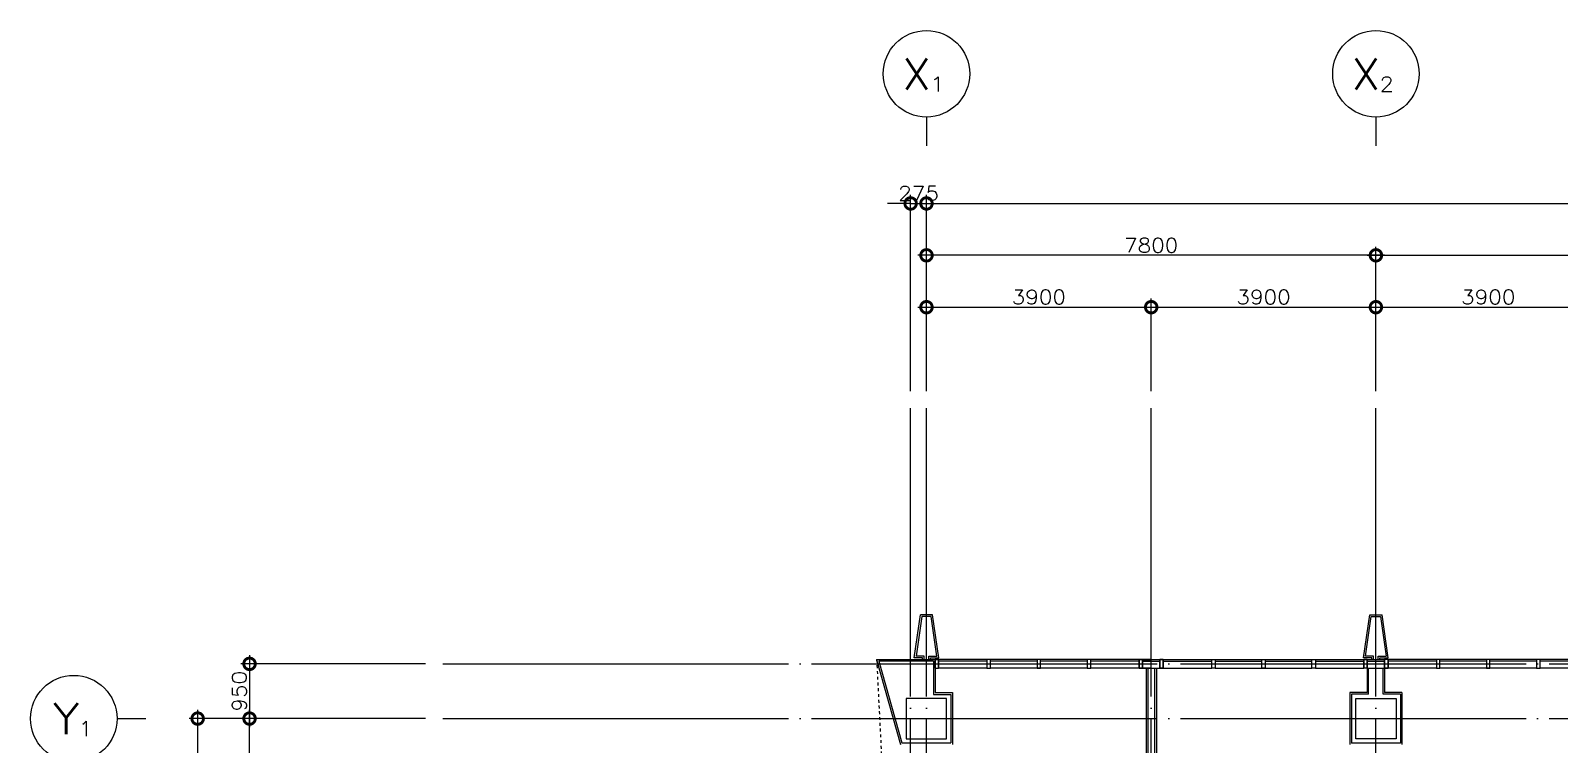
# Model space of a CAD drawing. Header units: millimetres. Extents: x -30199 to 32531, y -8917 to 28239.
# Drawn here: x -30199 to -3665, y 15852 to 28239 of the extents above; entities that cross this region are included whole.
import ezdxf
from ezdxf.enums import TextEntityAlignment as Align

# ---------------------------------------------------------------- set-up
doc = ezdxf.new("R2010")
doc.units = ezdxf.units.MM
doc.header["$LTSCALE"] = 100
for name, pattern in [('CEN', [10.375, 10, -0.125, 0.125, -0.125]), ('CENTER4', [64, 60, -2, 0, -2]), ('HIDDEN2', [1, 0.5, -0.5])]:
    doc.linetypes.add(name, pattern=pattern)
for name, color, linetype in [('Bub', 3, 'Continuous'), ('CEN1', 1, 'CEN'), ('col', 2, 'Continuous'), ('d-wall', 7, 'Continuous'), ('DIM', 7, 'Continuous'), ('fire', 1, 'Continuous'), ('o-wall', 7, 'Continuous'), ('o-win', 4, 'Continuous')]:
    doc.layers.add(name, color=color, linetype=linetype)
doc.styles.add('GHS', font='txt.shx', dxfattribs={"width": 1.1, "bigfont": 'ghs.shx'})
doc.styles.add('R', font='romans', dxfattribs={"width": 1.1, "height": 250})
doc.styles.add('SK', font='simplex.shx', dxfattribs={"bigfont": 'ghs.shx'})
doc.dimstyles.new('1본부', dxfattribs={"dimscale": 100, "dimtxt": 3, "dimasz": 4, "dimexe": 1.5, "dimexo": 3, "dimgap": 0.5, "dimtad": 1, "dimdec": 0, "dimzin": 0, "dimdsep": 46, "dimtxsty": 'SK', "dimblk": 'DDOT1', "dimblk1": 'DOTSMALL', "dimblk2": 'DOTSMALL', "dimsah": 1, "dimcen": 1.5, "dimdle": 1.5, "dimclrd": 7, "dimclre": 7, "dimclrt": 3, "dimadec": 0, "dimazin": 0, "dimtfac": 1, "dimtdec": 3, "dimtix": 1, "dimtmove": 0, "dimatfit": 0, "dimldrblk": 'DOTSMALL', "dimfxl": 1, "dimtolj": 1, "dimtzin": 0, "dimarcsym": 0})

# ---------------------------------------------------------------- blocks, each defined once
blk = doc.blocks.new('_DOTSMALL')
at = {"color": 0, "linetype": 'ByBlock', "const_width": 0.5}
blk.add_lwpolyline([(-0.0625, 0, 1), (0.0625, 0, 1)], format="xyb", close=True, dxfattribs=at)
blk = doc.blocks.new('*D5')
at = {"layer": 'DEFPOINTS', "color": 0, "transparency": 16777216}
for p in [(-2950, 23439), (-6850, 21684), (-2950, 21684)]:
    blk.add_point(p, dxfattribs=at)
at = {"layer": 'DIM', "color": 7, "lineweight": -2, "transparency": 16777216}
for p, q in [((-7000, 23439), (-2800, 23439)), ((-6850, 21984), (-6850, 23589)), ((-2950, 21984), (-2950, 23589))]:
    blk.add_line(p, q, dxfattribs=at)
at = {"layer": 'DIM', "color": 7, "lineweight": -2, "transparency": 16777216, "xscale": 400, "yscale": 400, "zscale": 400, "rotation": 180}
blk.add_blockref('_DOTSMALL', (-6850, 23439), dxfattribs=at)
at = {"layer": 'DIM', "color": 7, "lineweight": -2, "transparency": 16777216, "xscale": 400, "yscale": 400, "zscale": 400}
blk.add_blockref('_DOTSMALL', (-2950, 23439), dxfattribs=at)
at = {"layer": 'DIM', "color": 3, "transparency": 16777216, "insert": (-4900, 23614), "char_height": 250, "attachment_point": 5, "style": 'GHS'}
blk.add_mtext('\\A1;3900', dxfattribs=at)
blk = doc.blocks.new('DDOT1')
blk.add_line((-1, 0), (1, 0))
at = {"const_width": 0.5}
blk.add_lwpolyline([(-0.25, 0, 1), (0.25, 0, 1)], format="xyb", close=True, dxfattribs=at)
blk = doc.blocks.new('*D6')
at = {"layer": 'DEFPOINTS', "color": 0, "transparency": 16777216}
for p in [(24350, 25239), (-14650, 21684), (24350, 21684)]:
    blk.add_point(p, dxfattribs=at)
at = {"layer": 'DIM', "color": 7, "lineweight": -2, "transparency": 16777216}
for p, q in [((-14800, 25239), (24500, 25239)), ((-14650, 21984), (-14650, 25389)), ((24350, 21984), (24350, 25389))]:
    blk.add_line(p, q, dxfattribs=at)
at = {"layer": 'DIM', "color": 7, "lineweight": -2, "transparency": 16777216, "xscale": 400, "yscale": 400, "zscale": 400, "rotation": 180}
blk.add_blockref('_DOTSMALL', (-14650, 25239), dxfattribs=at)
at = {"layer": 'DIM', "color": 7, "lineweight": -2, "transparency": 16777216, "xscale": 400, "yscale": 400, "zscale": 400}
blk.add_blockref('_DOTSMALL', (24350, 25239), dxfattribs=at)
at = {"layer": 'DIM', "color": 3, "transparency": 16777216, "insert": (4850, 25414), "char_height": 250, "attachment_point": 5, "style": 'GHS'}
blk.add_mtext('\\A1;39000', dxfattribs=at)
blk = doc.blocks.new('*D7')
at = {"layer": 'DEFPOINTS', "color": 0, "transparency": 16777216}
for p in [(-6850, 23439), (-10750, 21684), (-6850, 21684)]:
    blk.add_point(p, dxfattribs=at)
at = {"layer": 'DIM', "color": 7, "lineweight": -2, "transparency": 16777216}
for p, q in [((-10900, 23439), (-6700, 23439)), ((-10750, 21984), (-10750, 23589)), ((-6850, 21984), (-6850, 23589))]:
    blk.add_line(p, q, dxfattribs=at)
at = {"layer": 'DIM', "color": 7, "lineweight": -2, "transparency": 16777216, "xscale": 400, "yscale": 400, "zscale": 400, "rotation": 180}
blk.add_blockref('_DOTSMALL', (-10750, 23439), dxfattribs=at)
at = {"layer": 'DIM', "color": 7, "lineweight": -2, "transparency": 16777216, "xscale": 400, "yscale": 400, "zscale": 400}
blk.add_blockref('_DOTSMALL', (-6850, 23439), dxfattribs=at)
at = {"layer": 'DIM', "color": 3, "transparency": 16777216, "insert": (-8800, 23614), "char_height": 250, "attachment_point": 5, "style": 'GHS'}
blk.add_mtext('\\A1;3900', dxfattribs=at)
blk = doc.blocks.new('*D12')
at = {"layer": 'DEFPOINTS', "color": 0, "transparency": 16777216}
for p in [(950, 24339), (-6850, 21684), (950, 21684)]:
    blk.add_point(p, dxfattribs=at)
at = {"layer": 'DIM', "color": 7, "lineweight": -2, "transparency": 16777216}
for p, q in [((-6850, 21984), (-6850, 24489)), ((950, 21984), (950, 24489)), ((-7000, 24339), (1100, 24339))]:
    blk.add_line(p, q, dxfattribs=at)
at = {"layer": 'DIM', "color": 7, "lineweight": -2, "transparency": 16777216, "xscale": 400, "yscale": 400, "zscale": 400, "rotation": 180}
blk.add_blockref('_DOTSMALL', (-6850, 24339), dxfattribs=at)
at = {"layer": 'DIM', "color": 7, "lineweight": -2, "transparency": 16777216, "xscale": 400, "yscale": 400, "zscale": 400}
blk.add_blockref('_DOTSMALL', (950, 24339), dxfattribs=at)
at = {"layer": 'DIM', "color": 3, "transparency": 16777216, "insert": (-2950, 24514), "char_height": 250, "attachment_point": 5, "style": 'GHS'}
blk.add_mtext('\\A1;7800', dxfattribs=at)
blk = doc.blocks.new('*D16')
at = {"layer": 'DEFPOINTS', "color": 0, "transparency": 16777216}
for p in [(-10750, 23439), (-14650, 21684), (-10750, 21684)]:
    blk.add_point(p, dxfattribs=at)
at = {"layer": 'DIM', "color": 7, "lineweight": -2, "transparency": 16777216}
for p, q in [((-14800, 23439), (-10600, 23439)), ((-14650, 21984), (-14650, 23589)), ((-10750, 21984), (-10750, 23589))]:
    blk.add_line(p, q, dxfattribs=at)
at = {"layer": 'DIM', "color": 7, "lineweight": -2, "transparency": 16777216, "xscale": 400, "yscale": 400, "zscale": 400, "rotation": 180}
blk.add_blockref('_DOTSMALL', (-14650, 23439), dxfattribs=at)
at = {"layer": 'DIM', "color": 7, "lineweight": -2, "transparency": 16777216, "xscale": 400, "yscale": 400, "zscale": 400}
blk.add_blockref('_DOTSMALL', (-10750, 23439), dxfattribs=at)
at = {"layer": 'DIM', "color": 3, "transparency": 16777216, "insert": (-12700, 23614), "char_height": 250, "attachment_point": 5, "style": 'GHS'}
blk.add_mtext('\\A1;3900', dxfattribs=at)
blk = doc.blocks.new('*D20')
at = {"layer": 'DEFPOINTS', "color": 0, "transparency": 16777216}
for p in [(-14650, 24339), (-14650, 21684), (-6850, 21684)]:
    blk.add_point(p, dxfattribs=at)
at = {"layer": 'DIM', "color": 7, "lineweight": -2, "transparency": 16777216}
for p, q in [((-14650, 21984), (-14650, 24489)), ((-6850, 21984), (-6850, 24489)), ((-6700, 24339), (-14800, 24339))]:
    blk.add_line(p, q, dxfattribs=at)
at = {"layer": 'DIM', "color": 7, "lineweight": -2, "transparency": 16777216, "xscale": 400, "yscale": 400, "zscale": 400, "rotation": 180}
blk.add_blockref('_DOTSMALL', (-14650, 24339), dxfattribs=at)
at = {"layer": 'DIM', "color": 7, "lineweight": -2, "transparency": 16777216, "xscale": 400, "yscale": 400, "zscale": 400}
blk.add_blockref('_DOTSMALL', (-6850, 24339), dxfattribs=at)
at = {"layer": 'DIM', "color": 3, "transparency": 16777216, "insert": (-10750, 24514), "char_height": 250, "attachment_point": 5, "style": 'GHS'}
blk.add_mtext('\\A1;7800', dxfattribs=at)
blk = doc.blocks.new('*D21')
at = {"layer": 'DEFPOINTS', "color": 0, "transparency": 16777216}
for p in [(-26399, 16300), (-23044, 16300), (-23044, 8600)]:
    blk.add_point(p, dxfattribs=at)
at = {"layer": 'DIM', "color": 7, "lineweight": -2, "transparency": 16777216}
for p, q in [((-23344, 16300), (-26549, 16300)), ((-26399, 8450), (-26399, 16450)), ((-23344, 8600), (-26549, 8600))]:
    blk.add_line(p, q, dxfattribs=at)
at = {"layer": 'DIM', "color": 7, "lineweight": -2, "transparency": 16777216, "xscale": 400, "yscale": 400, "zscale": 400}
for p, rotation in [((-26399, 16300), 90), ((-26399, 8600), 270)]:
    blk.add_blockref('_DOTSMALL', p, dxfattribs=dict(at, rotation=rotation))
at = {"layer": 'DIM', "color": 3, "transparency": 16777216, "insert": (-26574, 12750), "char_height": 250, "attachment_point": 5, "rotation": 90, "style": 'GHS'}
blk.add_mtext('\\A1;7700', dxfattribs=at)
blk = doc.blocks.new('*D22')
at = {"layer": 'DEFPOINTS', "color": 0, "transparency": 16777216}
for p in [(-27299, 16300), (-23044, 16300), (-23044, -3700)]:
    blk.add_point(p, dxfattribs=at)
at = {"layer": 'DIM', "color": 7, "lineweight": -2, "transparency": 16777216}
for p, q in [((-23344, 16300), (-27449, 16300)), ((-27299, -3850), (-27299, 16450)), ((-23344, -3700), (-27449, -3700))]:
    blk.add_line(p, q, dxfattribs=at)
at = {"layer": 'DIM', "color": 7, "lineweight": -2, "transparency": 16777216, "xscale": 400, "yscale": 400, "zscale": 400}
for p, rotation in [((-27299, 16300), 90), ((-27299, -3700), 270)]:
    blk.add_blockref('_DOTSMALL', p, dxfattribs=dict(at, rotation=rotation))
at = {"layer": 'DIM', "color": 3, "transparency": 16777216, "insert": (-27474, 6350), "char_height": 250, "attachment_point": 5, "rotation": 90, "style": 'GHS'}
blk.add_mtext('\\A1;20000', dxfattribs=at)
blk = doc.blocks.new('*D26')
at = {"layer": 'DEFPOINTS', "color": 0, "transparency": 16777216}
for p in [(-14650, 25239), (-14925, 21684), (-14650, 21684)]:
    blk.add_point(p, dxfattribs=at)
at = {"layer": 'DIM', "color": 7, "lineweight": -2, "transparency": 16777216}
for p, q in [((-14925, 25239), (-15325, 25239)), ((-14925, 21984), (-14925, 25389)), ((-14925, 25239), (-14650, 25239)), ((-14650, 21984), (-14650, 25389)), ((-14650, 25239), (-14250, 25239))]:
    blk.add_line(p, q, dxfattribs=at)
at = {"layer": 'DIM', "color": 7, "lineweight": -2, "transparency": 16777216, "xscale": 400, "yscale": 400, "zscale": 400}
blk.add_blockref('_DOTSMALL', (-14925, 25239), dxfattribs=at)
at = {"layer": 'DIM', "color": 7, "lineweight": -2, "transparency": 16777216, "xscale": 400, "yscale": 400, "zscale": 400, "rotation": 180}
blk.add_blockref('_DOTSMALL', (-14650, 25239), dxfattribs=at)
at = {"layer": 'DIM', "color": 3, "transparency": 16777216, "insert": (-14788, 25414), "char_height": 250, "attachment_point": 5, "style": 'GHS'}
blk.add_mtext('\\A1;275', dxfattribs=at)
blk = doc.blocks.new('*D29')
at = {"layer": 'DEFPOINTS', "color": 0, "transparency": 16777216}
for p in [(-23044, 17250), (-26399, 16300), (-23044, 16300)]:
    blk.add_point(p, dxfattribs=at)
at = {"layer": 'DIM', "color": 7, "lineweight": -2, "transparency": 16777216}
for p, q in [((-23344, 17250), (-26549, 17250)), ((-26399, 17400), (-26399, 16150)), ((-23344, 16300), (-26549, 16300))]:
    blk.add_line(p, q, dxfattribs=at)
at = {"layer": 'DIM', "color": 7, "lineweight": -2, "transparency": 16777216, "xscale": 400, "yscale": 400, "zscale": 400}
for p, rotation in [((-26399, 17250), 90), ((-26399, 16300), 270)]:
    blk.add_blockref('_DOTSMALL', p, dxfattribs=dict(at, rotation=rotation))
at = {"layer": 'DIM', "color": 3, "transparency": 16777216, "insert": (-26574, 16775), "char_height": 250, "attachment_point": 5, "rotation": 90, "style": 'GHS'}
blk.add_mtext('\\A1;950', dxfattribs=at)

msp = doc.modelspace()

# ---------------------------------------------------------------- linework, layer by layer
at = {"layer": 'Bub'}
for p, q in [((-14650, 26739), (-14650, 26239)), ((-6850, 26739), (-6850, 26239)), ((-28699, 16300), (-28199, 16300))]:
    msp.add_line(p, q, dxfattribs=at)
for centre in [(-14650, 27489), (-6850, 27489), (-29449, 16300)]:
    msp.add_circle(centre, 750, dxfattribs=at)
at = {"layer": 'CEN1', "linetype": 'CENTER4'}
for p, q in [((-14925, -8917.2), (-14925, 21684.1)), ((-14650, -8917.2), (-14650, 21684.1)), ((-10750, -8917.2), (-10750, 21684.1)), ((-6850, -8917.2), (-6850, 21684.1)), ((-23044.1, 17250), (32531.3, 17250)), ((-23044.1, 16300), (32531.3, 16300))]:
    msp.add_line(p, q, dxfattribs=at)
at = {"layer": 'col'}
for points in [[(-14300, 15950), (-14300, 16650), (-15000, 16650), (-15000, 15950)], [(-7200, 15950), (-7200, 16650), (-6500, 16650), (-6500, 15950)]]:
    msp.add_lwpolyline(points, close=True, dxfattribs=at)
at = {"layer": 'd-wall', "ltscale": 10}
for p, q in [((-10840, 17175), (-10840, 7375)), ((-10660, 17175), (-10660, 7375))]:
    msp.add_line(p, q, dxfattribs=at)
at = {"layer": 'd-wall', "color": 6, "ltscale": 10}
for p, q in [((-10810, 17175), (-10810, 7345)), ((-10690, 17175), (-10690, 7345))]:
    msp.add_line(p, q, dxfattribs=at)
at = {"layer": 'fire', "linetype": 'HIDDEN2'}
msp.add_line((-15515.6, 17325), (-15050, 8150), dxfattribs=at)
at = {"layer": 'o-wall'}
for p, q in [((-14730, 18070), (-14830, 17385)), ((-14544.1, 18100), (-14755.9, 18100)), ((-14570, 18070), (-14730, 18070)), ((-14470, 17385), (-14570, 18070)), ((-14435.3, 17355), (-14544.1, 18100)), ((-7064.7, 17355), (-6955.9, 18100)), ((-7030, 17385), (-6930, 18070)), ((-6955.9, 18100), (-6744.1, 18100)), ((-6930, 18070), (-6770, 18070)), ((-6770, 18070), (-6670, 17385)), ((-15515.6, 17325), (-14500, 17325)), ((-15515.6, 17325), (-15100.4, 15850)), ((-15476, 17295), (-15077.7, 15880)), ((-14530, 17295), (-15476, 17295)), ((-14690, 17385), (-14830, 17385)), ((-14720, 17325), (-14720, 17355)), ((-14690, 17325), (-14690, 17385)), ((-14610, 17325), (-14610, 17385)), ((-14610, 17385), (-14470, 17385)), ((-14580, 17325), (-14580, 17355)), ((-14580, 17355), (-14435.3, 17355)), ((-14530, 17295), (-14530, 16720)), ((-14500, 17175), (-14500, 17325)), ((-14500, 17325), (-14440, 17325)), ((-14500, 17325), (-14500, 16750)), ((-14440, 17175), (-14440, 17325)), ((-10960, 17175), (-10960, 17325)), ((-10900, 17325), (-10960, 17325)), ((-10900, 17175), (-10900, 17325)), ((-10600, 17175), (-10600, 17325)), ((-10540, 17325), (-10600, 17325)), ((-10540, 17175), (-10540, 17325)), ((-6920, 17355), (-7064.7, 17355)), ((-7060, 17175), (-7060, 17325)), ((-7000, 17325), (-7060, 17325)), ((-6890, 17385), (-7030, 17385)), ((-7000, 17175), (-7000, 17325)), ((-6920, 17325), (-6920, 17355)), ((-6890, 17325), (-6890, 17385)), ((-6810, 17385), (-6670, 17385)), ((-6810, 17325), (-6810, 17385)), ((-6780, 17325), (-6780, 17355)), ((-6700, 17175), (-6700, 17325)), ((-6640, 17325), (-6700, 17325)), ((-6640, 17175), (-6640, 17325)), ((-14500, 17175), (-14440, 17175)), ((-10900, 17175), (-10960, 17175)), ((-10900, 17175), (-10960, 17175)), ((-10900, 17175), (-10876, 17175)), ((-10540, 17175), (-10600, 17175)), ((-7000, 17175), (-7060, 17175)), ((-7000, 17175), (-7000, 16750)), ((-6976, 16726), (-6976, 17175)), ((-6724, 16726), (-6724, 17175)), ((-6640, 17175), (-6700, 17175)), ((-6700, 17175), (-6700, 16750)), ((-14530, 16720), (-14230, 16720)), ((-14500, 16750), (-14200, 16750)), ((-14230, 16720), (-14230, 15880)), ((-14200, 16750), (-14200, 15850)), ((-7300, 16750), (-7300, 15850)), ((-7000, 16750), (-7300, 16750)), ((-7276, 16726), (-7276, 15874)), ((-6976, 16726), (-7276, 16726)), ((-6424, 16726), (-6724, 16726)), ((-6400, 16750), (-6700, 16750)), ((-6424, 16726), (-6424, 15874)), ((-6400, 16750), (-6400, 15850)), ((-15077.7, 15880), (-14230, 15880)), ((-6424, 15874), (-7276, 15874))]:
    msp.add_line(p, q, dxfattribs=at)
for points in [[(-14720, 17355), (-14864.7, 17355), (-14755.9, 18100)], [(-6780, 17355), (-6635.3, 17355), (-6744.1, 18100)]]:
    msp.add_lwpolyline(points, dxfattribs=at)
for points in [[(-10900, 17175), (-10900, 17325), (-10960, 17325), (-10960, 17175)], [(-10600, 17175), (-10600, 17325), (-10540, 17325), (-10540, 17175)]]:
    msp.add_lwpolyline(points, close=True, dxfattribs=at)
at = {"layer": 'o-win', "color": 7}
for p, q in [((-14860, 17325), (-14800, 17325)), ((-14440, 17325), (-14500, 17325)), ((-14500, 17325), (-14500, 17175)), ((-14440, 17325), (-14440, 17175)), ((-13600, 17295), (-14440, 17295)), ((-12730, 17295), (-13540, 17295)), ((-11860, 17295), (-12670, 17295)), ((-10960, 17295), (-11800, 17295)), ((-10960, 17325), (-10900, 17325)), ((-10960, 17325), (-10960, 17175)), ((-10960, 17325), (-10900, 17325)), ((-10960, 17325), (-10960, 17175)), ((-10900, 17325), (-10900, 17175)), ((-10900, 17325), (-10900, 17175)), ((-10750, 17295), (-10900, 17295)), ((-10900, 17295), (-10600, 17295)), ((-10900, 17295), (-10600, 17295)), ((-10750, 17295), (-10600, 17295)), ((-10540, 17325), (-10600, 17325)), ((-10600, 17325), (-10600, 17175)), ((-10540, 17325), (-10540, 17175)), ((-10540, 17295), (-9700, 17295)), ((-9640, 17295), (-8830, 17295)), ((-8770, 17295), (-7960, 17295)), ((-7900, 17295), (-7060, 17295)), ((-7060, 17325), (-7000, 17325)), ((-7060, 17325), (-7060, 17175)), ((-7000, 17325), (-7000, 17175)), ((-7000, 17295), (-6700, 17295)), ((-6640, 17325), (-6700, 17325)), ((-6700, 17325), (-6700, 17175)), ((-6640, 17325), (-6640, 17175)), ((-5800, 17295), (-6640, 17295)), ((-4930, 17295), (-5740, 17295)), ((-4060, 17295), (-4870, 17295)), ((-3160, 17295), (-4000, 17295)), ((-14500, 17175), (-14440, 17175)), ((-10900, 17175), (-10960, 17175)), ((-10900, 17175), (-10600, 17175)), ((-10624, 17175), (-10600, 17175)), ((-10600, 17175), (-10540, 17175)), ((-7000, 17175), (-7060, 17175)), ((-6700, 17175), (-6640, 17175))]:
    msp.add_line(p, q, dxfattribs=at)
at = {"layer": 'o-win'}
for p, q in [((-13600, 17325), (-14440, 17325)), ((-11860, 17325), (-13540, 17325)), ((-10750, 17325), (-11800, 17325)), ((-10900, 17325), (-10600, 17325)), ((-10900, 17325), (-10600, 17325)), ((-10750, 17325), (-9700, 17325)), ((-9640, 17325), (-7960, 17325)), ((-7900, 17325), (-7060, 17325)), ((-5800, 17325), (-6640, 17325)), ((-4060, 17325), (-5740, 17325)), ((-3160, 17325), (-4000, 17325)), ((-13600, 17175), (-14440, 17175)), ((-11860, 17175), (-13540, 17175)), ((-10750, 17175), (-11800, 17175)), ((-10750, 17175), (-9700, 17175)), ((-9640, 17175), (-7960, 17175)), ((-7900, 17175), (-7060, 17175)), ((-5800, 17175), (-6640, 17175)), ((-4060, 17175), (-5740, 17175)), ((-3160, 17175), (-4000, 17175))]:
    msp.add_line(p, q, dxfattribs=at)
at = {"layer": 'o-win', "ltscale": 10}
for p, q in [((-7000, 17325), (-6700, 17325)), ((-7000, 17175), (-6700, 17175))]:
    msp.add_line(p, q, dxfattribs=at)
at = {"layer": 'o-win', "color": 7}
for points in [[(-13540, 17325), (-13600, 17325), (-13600, 17175), (-13540, 17175)], [(-12670, 17325), (-12730, 17325), (-12730, 17175), (-12670, 17175)], [(-11800, 17325), (-11860, 17325), (-11860, 17175), (-11800, 17175)], [(-9700, 17325), (-9640, 17325), (-9640, 17175), (-9700, 17175)], [(-8830, 17325), (-8770, 17325), (-8770, 17175), (-8830, 17175)], [(-7960, 17325), (-7900, 17325), (-7900, 17175), (-7960, 17175)], [(-5740, 17325), (-5800, 17325), (-5800, 17175), (-5740, 17175)], [(-4870, 17325), (-4930, 17325), (-4930, 17175), (-4870, 17175)], [(-4000, 17325), (-4060, 17325), (-4060, 17175), (-4000, 17175)]]:
    msp.add_lwpolyline(points, close=True, dxfattribs=at)

# ---------------------------------------------------------------- texts
at = {"layer": 'Bub', "color": 2, "style": 'R', "width": 1.1}
for s, p in [('X', (-14822.2, 27487)), ('X', (-7022.2, 27487)), ('Y', (-29583.1, 16300))]:
    msp.add_text(s, height=535.7, dxfattribs=at).set_placement(p, align=Align.MIDDLE)
for tag, p in [('1', (-14582.5, 27179.2)), ('2', (-6782.5, 27179.2)), ('1', (-29367.5, 15997.4))]:
    msp.add_attdef(tag, p, 'N', height=257.6, dxfattribs=at)

# ---------------------------------------------------------------- dimensions: what is measured, and where the dimension line sits
at = {"layer": 'DIM'}
dim = msp.add_linear_dim(base=(-14650, 25239), p1=(-14925, 21684.1), p2=(-14650, 21684.1), dimstyle='1본부', override={"dimtxt": 2.5, "dimtxsty": 'GHS'}, dxfattribs=at)
dim.commit()
dim.dimension.update_dxf_attribs({"geometry": '*D26', "text_midpoint": (-14787.5, 25414)})
for base, p1, p2, picture, middle in [((24350, 25239), (-14650, 21684.1), (24350, 21684.1), '*D6', (4850, 25239)), ((950, 24339), (-6850, 21684.1), (950, 21684.1), '*D12', (-2950, 24339)), ((-10750, 23439), (-14650, 21684.1), (-10750, 21684.1), '*D16', (-12700, 23439)), ((-6850, 23439), (-10750, 21684.1), (-6850, 21684.1), '*D7', (-8800, 23439)), ((-2950, 23439), (-6850, 21684.1), (-2950, 21684.1), '*D5', (-4900, 23439))]:
    dim = msp.add_linear_dim(base=base, p1=p1, p2=p2, dimstyle='1본부', override={"dimtxt": 2.5, "dimtxsty": 'GHS'}, dxfattribs=at)
    dim.commit()
    dim.dimension.update_dxf_attribs({"geometry": picture, "text_midpoint": middle, "dimtype": 160})
for base, p1, p2, angle, picture, middle in [((-14650, 24339), (-6850, 21684.1), (-14650, 21684.1), 180, '*D20', (-10750, 24514)), ((-26399, 16300), (-23044.1, 17250), (-23044.1, 16300), 270, '*D29', (-26574, 16775))]:
    dim = msp.add_linear_dim(base=base, p1=p1, p2=p2, angle=angle, dimstyle='1본부', override={"dimtxt": 2.5, "dimtxsty": 'GHS'}, dxfattribs=at)
    dim.commit()
    dim.dimension.update_dxf_attribs({"geometry": picture, "text_midpoint": middle})
for base, p1, picture, middle in [((-27299, 16300), (-23044.1, -3700), '*D22', (-27299, 6350)), ((-26399, 16300), (-23044.1, 8600), '*D21', (-26399, 12750))]:
    dim = msp.add_linear_dim(base=base, p1=p1, p2=(-23044.1, 16300), angle=90, dimstyle='1본부', override={"dimtxt": 2.5, "dimtxsty": 'GHS'}, dxfattribs=at)
    dim.commit()
    dim.dimension.update_dxf_attribs({"geometry": picture, "text_midpoint": middle, "dimtype": 160})

doc.saveas('drawing.dxf')
